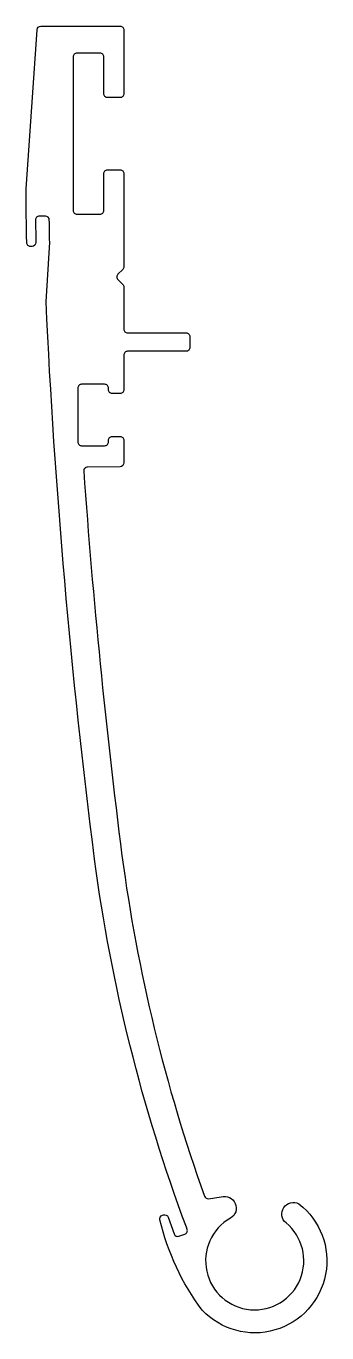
# Model space of a CAD drawing. Extents: x 1010.8 to 1030.4, y -75.7 to 9.5.
import ezdxf

# ---------------------------------------------------------------- set-up
doc = ezdxf.new("R2010")
doc.units = 0
doc.header["$LTSCALE"] = 15
doc.layers.get('0').update_dxf_attribs({"linetype": 'CONTINUOUS'})

msp = doc.modelspace()

# ---------------------------------------------------------------- linework, layer by layer
msp.add_lwpolyline([(1017.057, -44.592, 0.052624), (1022.432, -66.796, 0.354441), (1022.701, -66.96), (1023.518, -66.849, -0.901077), (1024.125, -68.227, 3.205743), (1027.75, -68.543, -0.901077), (1028.586, -67.291, -1.081934), (1022.285, -74.227, -0.10302), (1019.527, -68.333, -0.385804), (1019.689, -68.039), (1019.756, -68.016, -0.41233), (1020.073, -68.17), (1020.454, -69.26, 0.414204), (1020.773, -69.413), (1021.151, -69.281, 0.414223), (1021.304, -68.963), (1021.253, -68.816, -0.056039), (1015.272, -44.829, -0.020011), (1012.109, -8.481), (1012.346, -4.601, -0.001848), (1012.323, -3.151, 0.410768), (1012.073, -2.903), (1011.673, -2.903, 0.417661), (1011.423, -3.156, 0.001854), (1011.446, -4.618, -0.410774), (1011.203, -4.873), (1011.107, -4.876, -0.417659), (1010.849, -4.631, -0.004448), (1010.813, -1.114), (1011.523, 9.253, -0.394311), (1011.773, 9.486), (1016.928, 9.486, -0.414214), (1017.178, 9.236), (1017.178, 5.074, -0.414214), (1016.928, 4.824), (1016.128, 4.824, -0.414214), (1015.878, 5.074), (1015.878, 7.474, 0.414214), (1015.628, 7.724), (1014.128, 7.724, 0.414214), (1013.878, 7.474), (1013.878, -2.526, 0.414214), (1014.128, -2.776), (1015.628, -2.776, 0.414214), (1015.878, -2.526), (1015.878, -0.126, -0.414214), (1016.128, 0.124), (1016.928, 0.124, -0.414214), (1017.178, -0.126), (1017.178, -6.199, -0.198912), (1017.105, -6.376), (1016.795, -6.686, 0.414214), (1016.795, -7.039), (1017.105, -7.35, -0.198912), (1017.178, -7.526), (1017.178, -10.264, 0.414214), (1017.428, -10.514), (1021.228, -10.514, -0.414214), (1021.478, -10.764), (1021.478, -11.464, -0.414214), (1021.228, -11.714), (1017.428, -11.714, 0.414214), (1017.178, -11.964), (1017.178, -14.217, -0.414214), (1016.928, -14.467), (1016.428, -14.467, -0.414214), (1016.178, -14.217), (1016.178, -14.117, 0.414214), (1015.928, -13.867), (1014.428, -13.867, 0.414214), (1014.178, -14.117), (1014.178, -17.617, 0.414214), (1014.428, -17.867), (1015.928, -17.867, 0.414214), (1016.178, -17.617), (1016.178, -17.517, -0.414214), (1016.428, -17.267), (1016.928, -17.267, -0.414214), (1017.178, -17.517), (1017.178, -18.985, -0.410313), (1016.931, -19.235), (1014.812, -19.263, 0.43131), (1014.565, -19.531, 0.01387), (1017.058, -44.602)], format="xyb")

doc.saveas('drawing.dxf')
